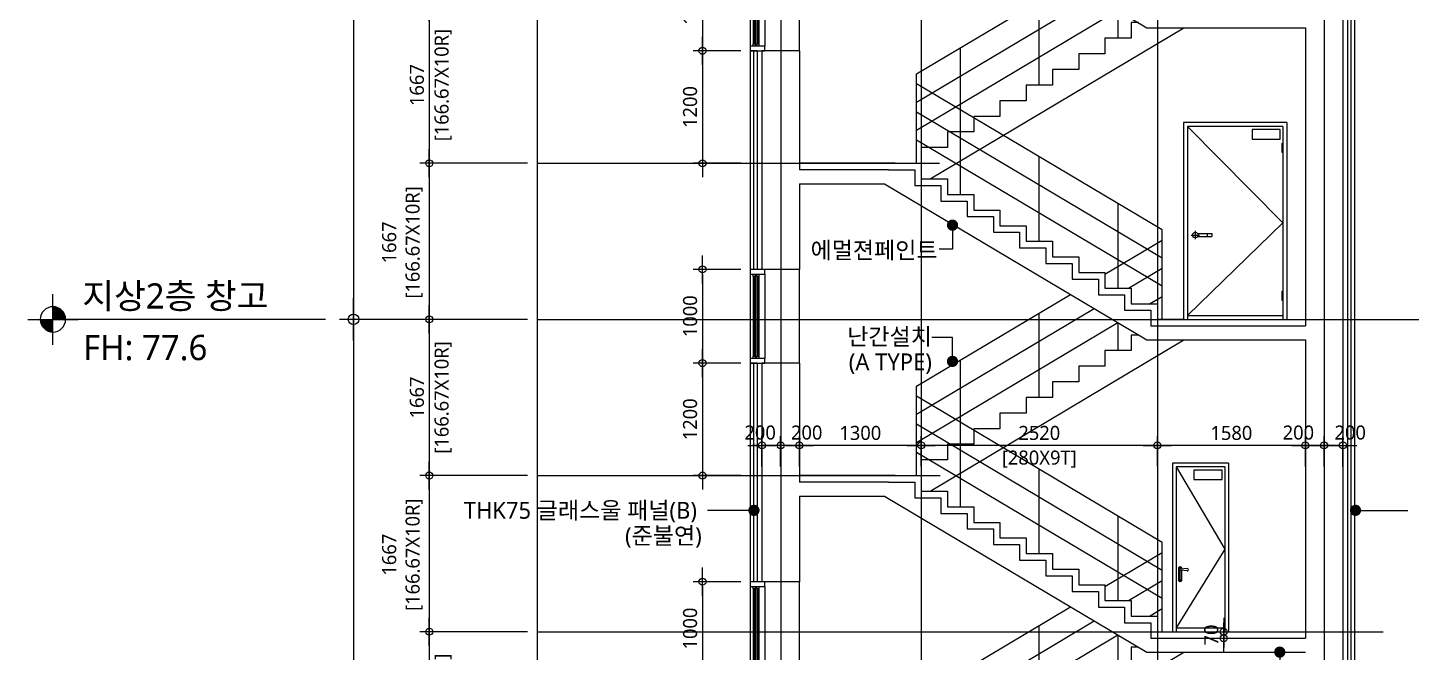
# Model space of a CAD drawing. Header units: millimetres. Extents: x 81033 to 452328, y -17390 to 42241.
# Drawn here: x 268207 to 282973, y 24177 to 30844 of the extents above; entities that cross this region are included whole.
import ezdxf
from ezdxf.enums import TextEntityAlignment as Align

# ---------------------------------------------------------------- set-up
doc = ezdxf.new("R2010")
doc.units = ezdxf.units.MM
doc.header["$LTSCALE"] = 100
doc.header["$MEASUREMENT"] = 0
doc.header["$PDSIZE"] = -10
doc.linetypes.add('-HID', pattern=[2.5, 1.5, -1])
doc.linetypes.add('CEN', pattern=[62, 60, -1, 0, -1])
doc.layers.get('0').update_dxf_attribs({"linetype": 'CONTINUOUS'})
doc.layers.get('Defpoints').update_dxf_attribs({"color": 171, "linetype": 'CONTINUOUS'})
for name, color, linetype in [('CEN(ST)', 1, 'CEN'), ('center(창호)', 1, 'CEN'), ('CON', 2, 'CONTINUOUS'), ('DOOR', 4, 'CONTINUOUS'), ('DOOR-ELE', 252, 'CONTINUOUS'), ('ELE-6', 8, 'CONTINUOUS'), ('ELE4', 9, 'CONTINUOUS'), ('FIN(패널-T75 글라스울)', 6, 'CONTINUOUS'), ('FIN-1', 6, 'CONTINUOUS'), ('HAN', 9, 'CONTINUOUS'), ('HAT 253', 253, 'CONTINUOUS'), ('INS', 251, 'BATTING'), ('NDIM', 7, 'CONTINUOUS'), ('OPEN', 1, '-HID'), ('stair-hand', 252, 'CONTINUOUS'), ('SYM', 7, 'CONTINUOUS'), ('TEXT(AXIS)', 2, 'CONTINUOUS'), ('TEXT(MIN)', 7, 'CONTINUOUS'), ('WID', 4, 'CONTINUOUS'), ('WID-G', 8, 'CONTINUOUS'), ('WIPEOUT', 7, 'CONTINUOUS')]:
    doc.layers.add(name, color=color, linetype=linetype)
doc.styles.add('CGS', font='cgse', dxfattribs={"bigfont": 'cgs'})
doc.styles.add('나눔바른고딕', font='NanumBarunGothic.ttf')
doc.linetypes.add('BATTING', pattern='A,0.0001,-0.1,[134,ltypeshp.shx,S=0.1,R=0,X=-0.1,Y=0],-0.2,[134,ltypeshp.shx,S=0.1,R=180,X=0.1,Y=0],-0.1', length=0.4001)
doc.dimstyles.new('NDIM 1200', dxfattribs={"dimscale": 75, "dimtxt": 3, "dimasz": 1, "dimexe": 2, "dimexo": 2, "dimgap": 1, "dimtad": 1, "dimdec": 0, "dimdsep": 46, "dimtxsty": 'CGS', "dimblk": 'DOT0', "dimcen": 1, "dimdle": 8, "dimclrd": 256, "dimclre": 256, "dimclrt": 256, "dimadec": 0, "dimazin": 0, "dimtfac": 1, "dimtdec": 0, "dimtix": 1, "dimtmove": 2, "dimatfit": 3, "dimldrblk": 'DOT0', "dimfxl": 1, "dimtolj": 1, "dimtzin": 0, "dimlwd": -1, "dimlwe": -1, "dimarcsym": 0})

# ---------------------------------------------------------------- blocks, each defined once
blk = doc.blocks.new('A$C36CA3E80')
at = {"layer": 'CON', "ltscale": 10000}
for points in [[(-2870, 8263), (-3820, 8263)], [(-2870, 8263), (-2590, 8263), (-2590, 8097)], [(-3820, 8113), (-2911, 8113), (-111, 6447), (1580, 6447)], [(-2590, 8097), (-2310, 8097), (-2310, 7930)], [(-2310, 7930), (-2030, 7930), (-2030, 7763)], [(-2030, 7763), (-1750, 7763), (-1750, 7597)], [(-1750, 7597), (-1470, 7597), (-1470, 7430)], [(-1470, 7430), (-1190, 7430), (-1190, 7263)], [(-1190, 7263), (-910, 7263), (-910, 7097)], [(-910, 7097), (-630, 7097), (-630, 6930)], [(-630, 6930), (-350, 6930), (-350, 6763)], [(-350, 6763), (-70, 6763), (-70, 6597)], [(-70, 6597), (1580, 6597)], [(-2870, 4930), (-3820, 4930)], [(-2870, 4930), (-2590, 4930), (-2590, 4763)], [(-3820, 4780), (-2911, 4780), (-111, 3113), (1580, 3113)], [(-2590, 4763), (-2310, 4763), (-2310, 4597)], [(-2310, 4597), (-2030, 4597), (-2030, 4430)], [(-2030, 4430), (-1750, 4430), (-1750, 4263)], [(-1750, 4263), (-1470, 4263), (-1470, 4097)], [(-1470, 4097), (-1190, 4097), (-1190, 3930)], [(-1190, 3930), (-910, 3930), (-910, 3763)], [(-910, 3763), (-630, 3763), (-630, 3597)], [(-630, 3597), (-350, 3597), (-350, 3430)], [(-350, 3430), (-70, 3430), (-70, 3263)], [(-70, 3263), (1580, 3263)], [(-2870, 1597), (-3820, 1597)], [(-2870, 1597), (-2590, 1597), (-2590, 1430)], [(-3820, 1447), (-2911, 1447), (-111, -220), (1580, -220)], [(-2590, 1430), (-2310, 1430), (-2310, 1263)], [(-2310, 1263), (-2030, 1263), (-2030, 1097)], [(-2030, 1097), (-1750, 1097), (-1750, 930)], [(-1750, 930), (-1470, 930), (-1470, 763)], [(-1470, 763), (-1190, 763), (-1190, 597)], [(-1190, 597), (-910, 597), (-910, 430)], [(-910, 430), (-630, 430), (-630, 263)], [(-630, 263), (-350, 263), (-350, 97)], [(-350, 97), (-70, 97), (-70, -70)], [(-70, -70), (1580, -70)]]:
    blk.add_lwpolyline(points, dxfattribs=at)
at = {"layer": 'ELE-6', "ltscale": 10000}
for points in [[(280, 10000), (0, 10000)], [(-2426, 8167), (284, 9780)], [(-201, 9833), (-280, 9833), (-280, 9667)], [(-280, 9667), (-560, 9667), (-560, 9500)], [(-560, 9500), (-840, 9500), (-840, 9333)], [(-840, 9333), (-1120, 9333), (-1120, 9167)], [(-1120, 9167), (-1400, 9167), (-1400, 9000)], [(-1400, 9000), (-1680, 9000), (-1680, 8833)], [(-1680, 8833), (-1960, 8833), (-1960, 8667)], [(-1960, 8667), (-2240, 8667), (-2240, 8500)], [(-2240, 8500), (-2520, 8500), (-2520, 8333)], [(-201, 6500), (-280, 6500), (-280, 6333)], [(-2426, 4833), (284, 6447)], [(-280, 6333), (-560, 6333), (-560, 6167)], [(-560, 6167), (-840, 6167), (-840, 6000)], [(-840, 6000), (-1120, 6000), (-1120, 5833)], [(-1120, 5833), (-1400, 5833), (-1400, 5667)], [(-1400, 5667), (-1680, 5667), (-1680, 5500)], [(-1680, 5500), (-1960, 5500), (-1960, 5333)], [(-1960, 5333), (-2240, 5333), (-2240, 5167)], [(-2240, 5167), (-2520, 5167), (-2520, 5000)], [(-2426, 1500), (284, 3113)], [(-201, 3167), (-280, 3167), (-280, 3000)], [(-280, 3000), (-560, 3000), (-560, 2833)], [(-560, 2833), (-840, 2833), (-840, 2667)], [(-840, 2667), (-1120, 2667), (-1120, 2500)], [(-1120, 2500), (-1400, 2500), (-1400, 2333)], [(-1400, 2333), (-1680, 2333), (-1680, 2167)], [(-1680, 2167), (-1960, 2167), (-1960, 2000)], [(-1960, 2000), (-2240, 2000), (-2240, 1833)], [(-2240, 1833), (-2520, 1833), (-2520, 1667)]]:
    blk.add_lwpolyline(points, dxfattribs=at)
at = {"layer": 'FIN-1', "ltscale": 10000}
for points in [[(-2800, 8333), (-3820, 8333)], [(-2800, 8333), (-2520, 8333), (-2520, 8167)], [(-2520, 8167), (-2240, 8167), (-2240, 8000)], [(-2240, 8000), (-1960, 8000), (-1960, 7833)], [(-1960, 7833), (-1680, 7833), (-1680, 7667)], [(-1680, 7667), (-1400, 7667), (-1400, 7500)], [(-1400, 7500), (-1120, 7500), (-1120, 7333)], [(-1120, 7333), (-840, 7333), (-840, 7167)], [(-840, 7167), (-560, 7167), (-560, 7000)], [(-560, 7000), (-280, 7000), (-280, 6833)], [(-280, 6833), (0, 6833), (0, 6667)], [(0, 6667), (1580, 6667)], [(-2800, 5000), (-3820, 5000)], [(-2800, 5000), (-2520, 5000), (-2520, 4833)], [(-2520, 4833), (-2240, 4833), (-2240, 4667)], [(-2240, 4667), (-1960, 4667), (-1960, 4500)], [(-1960, 4500), (-1680, 4500), (-1680, 4333)], [(-1680, 4333), (-1400, 4333), (-1400, 4167)], [(-1400, 4167), (-1120, 4167), (-1120, 4000)], [(-1120, 4000), (-840, 4000), (-840, 3833)], [(-840, 3833), (-560, 3833), (-560, 3667)], [(-560, 3667), (-280, 3667), (-280, 3500)], [(-280, 3500), (0, 3500), (0, 3333)], [(0, 3333), (1580, 3333)], [(-2800, 1667), (-3820, 1667)], [(-2800, 1667), (-2520, 1667), (-2520, 1500)], [(-2520, 1500), (-2240, 1500), (-2240, 1333)], [(-2240, 1333), (-1960, 1333), (-1960, 1167)], [(-1960, 1167), (-1680, 1167), (-1680, 1000)], [(-1680, 1000), (-1400, 1000), (-1400, 833)], [(-1400, 833), (-1120, 833), (-1120, 667)], [(-1120, 667), (-840, 667), (-840, 500)], [(-840, 500), (-560, 500), (-560, 333)], [(-560, 333), (-280, 333), (-280, 167)], [(-280, 167), (0, 167), (0, 0)], [(0, 0), (1580, 0)]]:
    blk.add_lwpolyline(points, dxfattribs=at)
at = {"layer": 'HAN', "ltscale": 10000}
for p, q in [((-560, 10483), (50, 10846)), ((50, 10000), (50, 10846)), ((-420, 10333), (-420, 10567)), ((-308, 10333), (50, 10546)), ((-2570, 9287), (-926, 10265)), ((-84, 10167), (50, 10246)), ((-2570, 8987), (-674, 10115)), ((-1260, 9167), (-1260, 10067)), ((-2570, 8687), (-422, 9965)), ((-420, 9667), (-420, 9964)), ((-2100, 8667), (-2100, 9567)), ((-2570, 8333), (-2570, 9287)), ((50, 7620), (-2570, 9180)), ((50, 7320), (-2570, 8880)), ((-2100, 8000), (-2100, 8900)), ((50, 7020), (-2570, 8580)), ((-1260, 7500), (-1260, 8400)), ((-420, 7000), (-420, 7900)), ((50, 6667), (50, 7620)), ((-560, 7150), (50, 7513)), ((-308, 7000), (50, 7213)), ((-2570, 5954), (-926, 6932)), ((-84, 6833), (50, 6913)), ((-2570, 5654), (-674, 6782)), ((-1260, 5834), (-1260, 6734)), ((-2570, 5354), (-422, 6632)), ((-420, 6333), (-420, 6630)), ((-2100, 5334), (-2100, 6234)), ((-2570, 5000), (-2570, 5954)), ((50, 4287), (-2570, 5846)), ((50, 3987), (-2570, 5546)), ((-2100, 4667), (-2100, 5567)), ((50, 3687), (-2570, 5246)), ((-1260, 4167), (-1260, 5067)), ((-420, 3667), (-420, 4567)), ((50, 3333), (50, 4287)), ((-560, 3817), (50, 4180)), ((-308, 3667), (50, 3880)), ((-2570, 2620), (-926, 3599)), ((-84, 3500), (50, 3580)), ((-2570, 2320), (-674, 3449)), ((-1260, 2500), (-1260, 3400)), ((-2570, 2020), (-422, 3299)), ((-420, 3000), (-420, 3297)), ((-2100, 2000), (-2100, 2900)), ((-2570, 1667), (-2570, 2620)), ((-2570, 1667), (-2570, 2620)), ((50, 954), (-2570, 2513)), ((-2100, 1333), (-2100, 2233)), ((50, 654), (-2570, 2213)), ((50, 354), (-2570, 1913)), ((-1260, 833), (-1260, 1733)), ((-420, 333), (-420, 1233)), ((50, 0), (50, 954))]:
    blk.add_line(p, q, dxfattribs=at)
blk = doc.blocks.new('A$Cf4a16f9c')
blk.add_wipeout([(0, 0), (1100, 0), (1100, 2100), (0, 2100)]).dxf.layer = 'WIPEOUT'
at = {"layer": 'center(창호)'}
for p, q in [((80, 900), (170, 900)), ((125, 945), (125, 855))]:
    blk.add_line(p, q, dxfattribs=at)
at = {"layer": 'DOOR', "ltscale": 1000}
for p, q in [((0, 2100), (0, 0)), ((1100, 2100), (0, 2100)), ((1100, 2100), (1100, 0)), ((40, 2060), (40, 0)), ((1060, 2060), (40, 2060)), ((1060, 2060), (1060, 0)), ((0, 0), (1100, 0)), ((40, 40), (1060, 40))]:
    blk.add_line(p, q, dxfattribs=at)
blk.add_circle((125, 900), 30, dxfattribs=at)
at = {"layer": 'DOOR-ELE', "ltscale": 1000}
for p, q in [((151, 915), (300, 915)), ((250, 915), (250, 885)), ((300, 915), (300, 885)), ((151, 885), (300, 885))]:
    blk.add_line(p, q, dxfattribs=at)
for points in [[(1030, 2025), (730, 2025), (730, 1925), (1030, 1925)], [(1060, 1780), (1050, 1780), (1050, 1880), (1060, 1880)], [(1060, 200), (1050, 200), (1050, 300), (1060, 300)]]:
    blk.add_lwpolyline(points, close=True, dxfattribs=at)
at = {"layer": 'OPEN', "ltscale": 700}
for p, q in [((40, 2060), (1060, 1030)), ((1060, 1030), (40, 40))]:
    blk.add_line(p, q, dxfattribs=at)
blk = doc.blocks.new('A$C51472A43')
at = {"layer": 'ELE4', "ltscale": 1000}
for p, q in [((69, 925), (69, 75)), ((74, 925), (74, 75)), ((88, 925), (88, 75)), ((93, 925), (93, 75))]:
    blk.add_line(p, q, dxfattribs=at)
for points in [[(69, 950), (93, 950), (93, 925), (69, 925)], [(69, 75), (93, 75), (93, 50), (69, 50)]]:
    blk.add_lwpolyline(points, close=True, dxfattribs=at)
at = {"layer": 'HAT 253', "ltscale": 10000}
for p, q in [((0, 950), (0, 50)), ((155, 950), (155, 50))]:
    blk.add_line(p, q, dxfattribs=at)
at = {"layer": 'WID', "ltscale": 1000}
for p, q in [((30, 925), (30, 75)), ((54, 925), (54, 75))]:
    blk.add_line(p, q, dxfattribs=at)
for points in [[(0, 950), (155, 950), (155, 1000), (0, 1000)], [(30, 950), (54, 950), (54, 925), (30, 925)], [(0, 0), (155, 0), (155, 50), (0, 50)], [(30, 75), (54, 75), (54, 50), (30, 50)]]:
    blk.add_lwpolyline(points, close=True, dxfattribs=at)
at = {"layer": 'WID-G', "ltscale": 1000}
for p, q in [((35, 925), (35, 75)), ((49, 925), (49, 75))]:
    blk.add_line(p, q, dxfattribs=at)
blk = doc.blocks.new('DOT0')
blk.add_line((-3, 0), (3, 0))
at = {"color": 6}
blk.add_circle((0, 0), 0.75, dxfattribs=at)
blk = doc.blocks.new('*D737')
at = {"layer": 'Defpoints', "color": 0, "ltscale": 0.4, "transparency": 16777216}
for p in [(273643, 24397), (272493, 22731), (273643, 22731)]:
    blk.add_point(p, dxfattribs=at)
at = {"layer": 'NDIM', "ltscale": 0.4, "transparency": 16777216}
for p, q in [((273543, 24397), (272393, 24397)), ((272493, 24347), (272493, 22781)), ((273543, 22731), (272393, 22731))]:
    blk.add_line(p, q, dxfattribs=at)
at = {"layer": 'NDIM', "ltscale": 0.4, "transparency": 16777216, "xscale": 50, "yscale": 50, "zscale": 50}
for p, rotation in [((272493, 24397), 90), ((272493, 22731), 270)]:
    blk.add_blockref('DOT0', p, dxfattribs=dict(at, rotation=rotation))
at = {"layer": 'NDIM', "ltscale": 0.4, "transparency": 16777216, "char_height": 150, "attachment_point": 5, "rotation": 90, "style": '나눔바른고딕'}
for s, insert in [('\\A1;[166.67X10R]', (272641, 23564)), ('\\A1;1667', (272362, 23564))]:
    blk.add_mtext(s, dxfattribs=dict(at, insert=insert))
blk = doc.blocks.new('*D738')
at = {"layer": 'Defpoints', "color": 0, "ltscale": 0.4, "transparency": 16777216}
for p in [(273643, 26064), (272493, 24397), (273643, 24397)]:
    blk.add_point(p, dxfattribs=at)
at = {"layer": 'NDIM', "ltscale": 0.4, "transparency": 16777216}
for p, q in [((273543, 26064), (272393, 26064)), ((272493, 26014), (272493, 24447)), ((273543, 24397), (272393, 24397))]:
    blk.add_line(p, q, dxfattribs=at)
at = {"layer": 'NDIM', "ltscale": 0.4, "transparency": 16777216, "xscale": 50, "yscale": 50, "zscale": 50}
for p, rotation in [((272493, 26064), 90), ((272493, 24397), 270)]:
    blk.add_blockref('DOT0', p, dxfattribs=dict(at, rotation=rotation))
at = {"layer": 'NDIM', "ltscale": 0.4, "transparency": 16777216, "insert": (272207, 25219), "char_height": 150, "attachment_point": 5, "rotation": 90, "style": '나눔바른고딕'}
blk.add_mtext('\\A1;1667\\P[166.67X10R]', dxfattribs=at)
blk = doc.blocks.new('*D739')
at = {"layer": 'Defpoints', "color": 0, "ltscale": 0.4, "transparency": 16777216}
for p in [(273643, 27731), (272493, 26064), (273643, 26064)]:
    blk.add_point(p, dxfattribs=at)
at = {"layer": 'NDIM', "ltscale": 0.4, "transparency": 16777216}
for p, q in [((273543, 27731), (272393, 27731)), ((272493, 27681), (272493, 26114)), ((273543, 26064), (272393, 26064))]:
    blk.add_line(p, q, dxfattribs=at)
at = {"layer": 'NDIM', "ltscale": 0.4, "transparency": 16777216, "xscale": 50, "yscale": 50, "zscale": 50}
for p, rotation in [((272493, 27731), 90), ((272493, 26064), 270)]:
    blk.add_blockref('DOT0', p, dxfattribs=dict(at, rotation=rotation))
at = {"layer": 'NDIM', "ltscale": 0.4, "transparency": 16777216, "char_height": 150, "attachment_point": 5, "rotation": 90, "style": '나눔바른고딕'}
for s, insert in [('\\A1;[166.67X10R]', (272641, 26897)), ('\\A1;1667', (272362, 26897))]:
    blk.add_mtext(s, dxfattribs=dict(at, insert=insert))
blk = doc.blocks.new('*D742')
at = {"layer": 'Defpoints', "color": 0, "ltscale": 0.4, "transparency": 16777216}
for p in [(273643, 27731), (271685, 17731), (273643, 17731)]:
    blk.add_point(p, dxfattribs=at)
at = {"layer": 'NDIM', "ltscale": 0.4, "transparency": 16777216}
for p, q in [((273493, 27731), (271535, 27731)), ((271685, 27656), (271685, 17806)), ((273493, 17731), (271535, 17731))]:
    blk.add_line(p, q, dxfattribs=at)
at = {"layer": 'NDIM', "ltscale": 0.4, "transparency": 16777216, "xscale": 75, "yscale": 75, "zscale": 75}
for p, rotation in [((271685, 27731), 90), ((271685, 17731), 270)]:
    blk.add_blockref('DOT0', p, dxfattribs=dict(at, rotation=rotation))
at = {"layer": 'NDIM', "ltscale": 0.4, "transparency": 16777216, "insert": (271488, 22731), "char_height": 225, "attachment_point": 5, "rotation": 90, "style": '나눔바른고딕'}
blk.add_mtext('\\A1;10000', dxfattribs=at)
blk = doc.blocks.new('*D743')
at = {"layer": 'Defpoints', "color": 0, "ltscale": 0.4, "transparency": 16777216}
for p in [(273643, 29397), (272493, 27731), (273643, 27731)]:
    blk.add_point(p, dxfattribs=at)
at = {"layer": 'NDIM', "ltscale": 0.4, "transparency": 16777216}
for p, q in [((273543, 29397), (272393, 29397)), ((272493, 29347), (272493, 27781)), ((273543, 27731), (272393, 27731))]:
    blk.add_line(p, q, dxfattribs=at)
at = {"layer": 'NDIM', "ltscale": 0.4, "transparency": 16777216, "xscale": 50, "yscale": 50, "zscale": 50}
for p, rotation in [((272493, 29397), 90), ((272493, 27731), 270)]:
    blk.add_blockref('DOT0', p, dxfattribs=dict(at, rotation=rotation))
at = {"layer": 'NDIM', "ltscale": 0.4, "transparency": 16777216, "insert": (272207, 28552), "char_height": 150, "attachment_point": 5, "rotation": 90, "style": '나눔바른고딕'}
blk.add_mtext('\\A1;1667\\P[166.67X10R]', dxfattribs=at)
blk = doc.blocks.new('*D744')
at = {"layer": 'Defpoints', "color": 0, "ltscale": 0.4, "transparency": 16777216}
for p in [(273643, 31064), (272493, 29397), (273643, 29397)]:
    blk.add_point(p, dxfattribs=at)
at = {"layer": 'NDIM', "ltscale": 0.4, "transparency": 16777216}
for p, q in [((273543, 31064), (272393, 31064)), ((272493, 31014), (272493, 29447)), ((273543, 29397), (272393, 29397))]:
    blk.add_line(p, q, dxfattribs=at)
at = {"layer": 'NDIM', "ltscale": 0.4, "transparency": 16777216, "xscale": 50, "yscale": 50, "zscale": 50}
for p, rotation in [((272493, 31064), 90), ((272493, 29397), 270)]:
    blk.add_blockref('DOT0', p, dxfattribs=dict(at, rotation=rotation))
at = {"layer": 'NDIM', "ltscale": 0.4, "transparency": 16777216, "char_height": 150, "attachment_point": 5, "rotation": 90, "style": '나눔바른고딕'}
for s, insert in [('\\A1;[166.67X10R]', (272641, 30231)), ('\\A1;1667', (272362, 30231))]:
    blk.add_mtext(s, dxfattribs=dict(at, insert=insert))
blk = doc.blocks.new('*D749')
at = {"layer": 'Defpoints', "color": 0, "ltscale": 0.4, "transparency": 16777216}
for p in [(273643, 37731), (271685, 27731), (273643, 27731)]:
    blk.add_point(p, dxfattribs=at)
at = {"layer": 'NDIM', "ltscale": 0.4, "transparency": 16777216}
for p, q in [((273493, 37731), (271535, 37731)), ((271685, 37656), (271685, 27806)), ((273493, 27731), (271535, 27731))]:
    blk.add_line(p, q, dxfattribs=at)
at = {"layer": 'NDIM', "ltscale": 0.4, "transparency": 16777216, "xscale": 75, "yscale": 75, "zscale": 75}
for p, rotation in [((271685, 37731), 90), ((271685, 27731), 270)]:
    blk.add_blockref('DOT0', p, dxfattribs=dict(at, rotation=rotation))
at = {"layer": 'NDIM', "ltscale": 0.4, "transparency": 16777216, "insert": (271488, 32731), "char_height": 225, "attachment_point": 5, "rotation": 90, "style": '나눔바른고딕'}
blk.add_mtext('\\A1;10000', dxfattribs=at)
blk = doc.blocks.new('A$C19853FC8')
at = {"layer": 'SYM'}
for p, q in [((1800, 0), (1800, 3600)), ((3600, 1800), (0, 1800))]:
    blk.add_line(p, q, dxfattribs=at)
blk.add_circle((1800, 1800), 900, dxfattribs=at)
for points in [[(900, 1800), (1800, 2700), (914, 1959), (1643, 2686)], [(914, 1959), (1643, 2686), (954, 2112), (1492, 2646)], [(954, 2112), (1492, 2646), (1025, 2260), (1346, 2576)], [(1025, 2260), (1346, 2576), (1109, 2378), (1222, 2491)], [(1800, 900), (2700, 1800), (1959, 914), (2686, 1643)], [(1959, 914), (2686, 1643), (2112, 954), (2646, 1492)], [(2112, 954), (2646, 1492), (2260, 1025), (2576, 1346)], [(2260, 1025), (2576, 1346), (2378, 1109), (2491, 1222)]]:
    blk.add_solid(points, dxfattribs=at)
at = {"layer": 'SYM', "linetype": 'Continuous'}
for points in [[(1800, 2700), (1800, 1800), (900, 1800)], [(2700, 1800), (1800, 900), (1800, 1800)]]:
    blk.add_solid(points, dxfattribs=at)
blk = doc.blocks.new('*D758')
at = {"layer": 'Defpoints', "color": 0, "ltscale": 0.4, "transparency": 16777216}
for p in [(275918, 24931), (275409, 23931), (275918, 23931)]:
    blk.add_point(p, dxfattribs=at)
at = {"layer": 'NDIM', "ltscale": 0.4, "transparency": 16777216}
for p, q in [((275818, 24931), (275309, 24931)), ((275409, 24881), (275409, 23981)), ((275818, 23931), (275309, 23931))]:
    blk.add_line(p, q, dxfattribs=at)
at = {"layer": 'NDIM', "ltscale": 0.4, "transparency": 16777216, "xscale": 50, "yscale": 50, "zscale": 50}
for p, rotation in [((275409, 24931), 90), ((275409, 23931), 270)]:
    blk.add_blockref('DOT0', p, dxfattribs=dict(at, rotation=rotation))
at = {"layer": 'NDIM', "ltscale": 0.4, "transparency": 16777216, "insert": (275277, 24431), "char_height": 150, "attachment_point": 5, "rotation": 90, "style": '나눔바른고딕'}
blk.add_mtext('\\A1;1000', dxfattribs=at)
blk = doc.blocks.new('*D759')
at = {"layer": 'Defpoints', "color": 0, "ltscale": 0.4, "transparency": 16777216}
for p in [(275918, 27264), (275409, 26064), (275918, 26064)]:
    blk.add_point(p, dxfattribs=at)
at = {"layer": 'NDIM', "ltscale": 0.4, "transparency": 16777216}
for p, q in [((275818, 27264), (275309, 27264)), ((275409, 27214), (275409, 26114)), ((275818, 26064), (275309, 26064))]:
    blk.add_line(p, q, dxfattribs=at)
at = {"layer": 'NDIM', "ltscale": 0.4, "transparency": 16777216, "xscale": 50, "yscale": 50, "zscale": 50}
for p, rotation in [((275409, 27264), 90), ((275409, 26064), 270)]:
    blk.add_blockref('DOT0', p, dxfattribs=dict(at, rotation=rotation))
at = {"layer": 'NDIM', "ltscale": 0.4, "transparency": 16777216, "insert": (275277, 26664), "char_height": 150, "attachment_point": 5, "rotation": 90, "style": '나눔바른고딕'}
blk.add_mtext('\\A1;1200', dxfattribs=at)
blk = doc.blocks.new('*D760')
at = {"layer": 'Defpoints', "color": 0, "ltscale": 0.4, "transparency": 16777216}
for p in [(275918, 28264), (275409, 27264), (275918, 27264)]:
    blk.add_point(p, dxfattribs=at)
at = {"layer": 'NDIM', "ltscale": 0.4, "transparency": 16777216}
for p, q in [((275818, 28264), (275309, 28264)), ((275409, 28214), (275409, 27314)), ((275818, 27264), (275309, 27264))]:
    blk.add_line(p, q, dxfattribs=at)
at = {"layer": 'NDIM', "ltscale": 0.4, "transparency": 16777216, "xscale": 50, "yscale": 50, "zscale": 50}
for p, rotation in [((275409, 28264), 90), ((275409, 27264), 270)]:
    blk.add_blockref('DOT0', p, dxfattribs=dict(at, rotation=rotation))
at = {"layer": 'NDIM', "ltscale": 0.4, "transparency": 16777216, "insert": (275277, 27764), "char_height": 150, "attachment_point": 5, "rotation": 90, "style": '나눔바른고딕'}
blk.add_mtext('\\A1;1000', dxfattribs=at)
blk = doc.blocks.new('*D761')
at = {"layer": 'Defpoints', "color": 0, "ltscale": 0.4, "transparency": 16777216}
for p in [(275918, 30597), (275409, 29397), (275918, 29397)]:
    blk.add_point(p, dxfattribs=at)
at = {"layer": 'NDIM', "ltscale": 0.4, "transparency": 16777216}
for p, q in [((275818, 30597), (275309, 30597)), ((275409, 30547), (275409, 29447)), ((275818, 29397), (275309, 29397))]:
    blk.add_line(p, q, dxfattribs=at)
at = {"layer": 'NDIM', "ltscale": 0.4, "transparency": 16777216, "xscale": 50, "yscale": 50, "zscale": 50}
for p, rotation in [((275409, 30597), 90), ((275409, 29397), 270)]:
    blk.add_blockref('DOT0', p, dxfattribs=dict(at, rotation=rotation))
at = {"layer": 'NDIM', "ltscale": 0.4, "transparency": 16777216, "insert": (275277, 29997), "char_height": 150, "attachment_point": 5, "rotation": 90, "style": '나눔바른고딕'}
blk.add_mtext('\\A1;1200', dxfattribs=at)
blk = doc.blocks.new('*D762')
at = {"layer": 'Defpoints', "color": 0, "ltscale": 0.4, "transparency": 16777216}
for p in [(275918, 31597), (275409, 30597), (275918, 30597)]:
    blk.add_point(p, dxfattribs=at)
at = {"layer": 'NDIM', "ltscale": 0.4, "transparency": 16777216}
for p, q in [((275818, 31597), (275309, 31597)), ((275409, 31547), (275409, 30647)), ((275818, 30597), (275309, 30597))]:
    blk.add_line(p, q, dxfattribs=at)
at = {"layer": 'NDIM', "ltscale": 0.4, "transparency": 16777216, "xscale": 50, "yscale": 50, "zscale": 50}
for p, rotation in [((275409, 31597), 90), ((275409, 30597), 270)]:
    blk.add_blockref('DOT0', p, dxfattribs=dict(at, rotation=rotation))
at = {"layer": 'NDIM', "ltscale": 0.4, "transparency": 16777216, "insert": (275277, 31097), "char_height": 150, "attachment_point": 5, "rotation": 90, "style": '나눔바른고딕'}
blk.add_mtext('\\A1;1000', dxfattribs=at)
blk = doc.blocks.new('*D767')
at = {"layer": 'Defpoints', "color": 0, "ltscale": 0.4, "transparency": 16777216}
for p in [(276443, 26386), (276443, 26061), (277743, 26064)]:
    blk.add_point(p, dxfattribs=at)
at = {"layer": 'NDIM', "ltscale": 0.4, "transparency": 16777216}
for p, q in [((276443, 26161), (276443, 26486)), ((277743, 26164), (277743, 26486)), ((277693, 26386), (276493, 26386))]:
    blk.add_line(p, q, dxfattribs=at)
at = {"layer": 'NDIM', "ltscale": 0.4, "transparency": 16777216, "xscale": 50, "yscale": 50, "zscale": 50, "rotation": 180}
blk.add_blockref('DOT0', (276443, 26386), dxfattribs=at)
at = {"layer": 'NDIM', "ltscale": 0.4, "transparency": 16777216, "xscale": 50, "yscale": 50, "zscale": 50}
blk.add_blockref('DOT0', (277743, 26386), dxfattribs=at)
at = {"layer": 'NDIM', "ltscale": 0.4, "transparency": 16777216, "insert": (277093, 26518), "char_height": 150, "attachment_point": 5, "style": '나눔바른고딕'}
blk.add_mtext('\\A1;1300', dxfattribs=at)
blk = doc.blocks.new('*D768')
at = {"layer": 'Defpoints', "color": 0, "ltscale": 0.4, "transparency": 16777216}
for p in [(280263, 26386), (280263, 26064), (281843, 26064)]:
    blk.add_point(p, dxfattribs=at)
at = {"layer": 'NDIM', "ltscale": 0.4, "transparency": 16777216}
for p, q in [((280263, 26164), (280263, 26486)), ((281843, 26164), (281843, 26486)), ((281793, 26386), (280313, 26386))]:
    blk.add_line(p, q, dxfattribs=at)
at = {"layer": 'NDIM', "ltscale": 0.4, "transparency": 16777216, "xscale": 50, "yscale": 50, "zscale": 50, "rotation": 180}
blk.add_blockref('DOT0', (280263, 26386), dxfattribs=at)
at = {"layer": 'NDIM', "ltscale": 0.4, "transparency": 16777216, "xscale": 50, "yscale": 50, "zscale": 50}
blk.add_blockref('DOT0', (281843, 26386), dxfattribs=at)
at = {"layer": 'NDIM', "ltscale": 0.4, "transparency": 16777216, "insert": (281053, 26518), "char_height": 150, "attachment_point": 5, "style": '나눔바른고딕'}
blk.add_mtext('\\A1;1580', dxfattribs=at)
blk = doc.blocks.new('*D769')
at = {"layer": 'Defpoints', "color": 0, "ltscale": 0.4, "transparency": 16777216}
for p in [(277743, 26386), (277743, 26064), (280263, 26064)]:
    blk.add_point(p, dxfattribs=at)
at = {"layer": 'NDIM', "ltscale": 0.4, "transparency": 16777216}
for p, q in [((277743, 26164), (277743, 26486)), ((280263, 26164), (280263, 26486)), ((280213, 26386), (277793, 26386))]:
    blk.add_line(p, q, dxfattribs=at)
at = {"layer": 'NDIM', "ltscale": 0.4, "transparency": 16777216, "xscale": 50, "yscale": 50, "zscale": 50, "rotation": 180}
blk.add_blockref('DOT0', (277743, 26386), dxfattribs=at)
at = {"layer": 'NDIM', "ltscale": 0.4, "transparency": 16777216, "xscale": 50, "yscale": 50, "zscale": 50}
blk.add_blockref('DOT0', (280263, 26386), dxfattribs=at)
at = {"layer": 'NDIM', "ltscale": 0.4, "transparency": 16777216, "char_height": 150, "attachment_point": 5, "style": '나눔바른고딕'}
for s, insert in [('\\A1;2520', (279003, 26518)), ('\\A1;[280X9T]', (279003, 26239))]:
    blk.add_mtext(s, dxfattribs=dict(at, insert=insert))
blk = doc.blocks.new('*D770')
at = {"layer": 'Defpoints', "color": 0, "ltscale": 0.4, "transparency": 16777216}
for p in [(281843, 26386), (281843, 26061), (282043, 26061)]:
    blk.add_point(p, dxfattribs=at)
at = {"layer": 'NDIM', "ltscale": 0.4, "transparency": 16777216}
for p, q in [((281843, 26161), (281843, 26486)), ((282043, 26161), (282043, 26486)), ((281993, 26386), (281893, 26386))]:
    blk.add_line(p, q, dxfattribs=at)
at = {"layer": 'NDIM', "ltscale": 0.4, "transparency": 16777216, "xscale": 50, "yscale": 50, "zscale": 50, "rotation": 180}
blk.add_blockref('DOT0', (281843, 26386), dxfattribs=at)
at = {"layer": 'NDIM', "ltscale": 0.4, "transparency": 16777216, "xscale": 50, "yscale": 50, "zscale": 50}
blk.add_blockref('DOT0', (282043, 26386), dxfattribs=at)
at = {"layer": 'NDIM', "ltscale": 0.4, "transparency": 16777216, "insert": (281768, 26522), "char_height": 150, "attachment_point": 5, "style": '나눔바른고딕'}
blk.add_mtext('\\A1;200', dxfattribs=at)
blk = doc.blocks.new('*D771')
at = {"layer": 'Defpoints', "color": 0, "ltscale": 0.4, "transparency": 16777216}
for p in [(282243, 26386), (282043, 26061), (282243, 26061)]:
    blk.add_point(p, dxfattribs=at)
at = {"layer": 'NDIM', "ltscale": 0.4, "transparency": 16777216}
for p, q in [((282043, 26161), (282043, 26486)), ((282243, 26161), (282243, 26486)), ((282093, 26386), (282193, 26386))]:
    blk.add_line(p, q, dxfattribs=at)
at = {"layer": 'NDIM', "ltscale": 0.4, "transparency": 16777216, "xscale": 50, "yscale": 50, "zscale": 50, "rotation": 180}
blk.add_blockref('DOT0', (282043, 26386), dxfattribs=at)
at = {"layer": 'NDIM', "ltscale": 0.4, "transparency": 16777216, "xscale": 50, "yscale": 50, "zscale": 50}
blk.add_blockref('DOT0', (282243, 26386), dxfattribs=at)
at = {"layer": 'NDIM', "ltscale": 0.4, "transparency": 16777216, "insert": (282321, 26522), "char_height": 150, "attachment_point": 5, "style": '나눔바른고딕'}
blk.add_mtext('\\A1;200', dxfattribs=at)
blk = doc.blocks.new('*D772')
at = {"layer": 'Defpoints', "color": 0, "ltscale": 0.4, "transparency": 16777216}
for p in [(276043, 26386), (276043, 26061), (276243, 26061)]:
    blk.add_point(p, dxfattribs=at)
at = {"layer": 'NDIM', "ltscale": 0.4, "transparency": 16777216}
for p, q in [((276043, 26161), (276043, 26486)), ((276243, 26161), (276243, 26486)), ((275993, 26386), (275943, 26386)), ((276243, 26386), (276043, 26386)), ((276293, 26386), (276343, 26386))]:
    blk.add_line(p, q, dxfattribs=at)
at = {"layer": 'NDIM', "ltscale": 0.4, "transparency": 16777216, "xscale": 50, "yscale": 50, "zscale": 50}
blk.add_blockref('DOT0', (276043, 26386), dxfattribs=at)
at = {"layer": 'NDIM', "ltscale": 0.4, "transparency": 16777216, "xscale": 50, "yscale": 50, "zscale": 50, "rotation": 180}
blk.add_blockref('DOT0', (276243, 26386), dxfattribs=at)
at = {"layer": 'NDIM', "ltscale": 0.4, "transparency": 16777216, "insert": (276024, 26522), "char_height": 150, "attachment_point": 5, "style": '나눔바른고딕'}
blk.add_mtext('\\A1;200', dxfattribs=at)
blk = doc.blocks.new('*D773')
at = {"layer": 'Defpoints', "color": 0, "ltscale": 0.4, "transparency": 16777216}
for p in [(276443, 26386), (276243, 26061), (276443, 26061)]:
    blk.add_point(p, dxfattribs=at)
at = {"layer": 'NDIM', "ltscale": 0.4, "transparency": 16777216}
for p, q in [((276243, 26161), (276243, 26486)), ((276443, 26161), (276443, 26486)), ((276293, 26386), (276393, 26386))]:
    blk.add_line(p, q, dxfattribs=at)
at = {"layer": 'NDIM', "ltscale": 0.4, "transparency": 16777216, "xscale": 50, "yscale": 50, "zscale": 50, "rotation": 180}
blk.add_blockref('DOT0', (276243, 26386), dxfattribs=at)
at = {"layer": 'NDIM', "ltscale": 0.4, "transparency": 16777216, "xscale": 50, "yscale": 50, "zscale": 50}
blk.add_blockref('DOT0', (276443, 26386), dxfattribs=at)
at = {"layer": 'NDIM', "ltscale": 0.4, "transparency": 16777216, "insert": (276521, 26522), "char_height": 150, "attachment_point": 5, "style": '나눔바른고딕'}
blk.add_mtext('\\A1;200', dxfattribs=at)
blk = doc.blocks.new('*D1206')
at = {"layer": 'Defpoints', "color": 0, "ltscale": 0.4, "transparency": 16777216}
for p in [(280546, 24397), (280546, 24327), (280971, 24327)]:
    blk.add_point(p, dxfattribs=at)
at = {"layer": 'NDIM', "ltscale": 0.4, "transparency": 16777216}
for p, q in [((280646, 24397), (281071, 24397)), ((280971, 24447), (280971, 24497)), ((280971, 24397), (280971, 24327)), ((280646, 24327), (281071, 24327)), ((280971, 24277), (280971, 24227))]:
    blk.add_line(p, q, dxfattribs=at)
at = {"layer": 'NDIM', "ltscale": 0.4, "transparency": 16777216, "xscale": 50, "yscale": 50, "zscale": 50}
for p, rotation in [((280971, 24397), 270), ((280971, 24327), 90)]:
    blk.add_blockref('DOT0', p, dxfattribs=dict(at, rotation=rotation))
at = {"layer": 'NDIM', "ltscale": 0.4, "transparency": 16777216, "insert": (280839, 24362), "char_height": 150, "attachment_point": 5, "rotation": 90, "style": '나눔바른고딕'}
blk.add_mtext('\\A1;70', dxfattribs=at)

msp = doc.modelspace()

# ---------------------------------------------------------------- hatches: boundary and pattern name
at = {"layer": 'SYM', "ltscale": 1000}
h = msp.add_hatch(color=256, dxfattribs=at)
h.dxf.hatch_style = 1
edge = h.paths.add_edge_path()
edge.add_arc((280787, 26081.9), 25, 180, 540, ccw=False)

# ---------------------------------------------------------------- linework, layer by layer
at = {"layer": 'CEN(ST)', "ltscale": 10000}
for p, q in [((276243.4, 38730.6), (276243.4, 5621.2)), ((277743.4, 38730.6), (277743.4, 5621.2)), ((280263.4, 38730.6), (280263.4, 15730.6)), ((282043.4, 38730.6), (282043.4, 5621.2)), ((273643.4, 29397.2), (277939.9, 29397.2)), ((273643.4, 26063.9), (277947.1, 26063.9))]:
    msp.add_line(p, q, dxfattribs=at)
at = {"layer": 'CON', "ltscale": 10000}
for p, q in [((282243.4, 38730.6), (282243.4, 21530.6)), ((281843.4, 30843.9), (281843.4, 27660.6)), ((276043.4, 30597.2), (276043.4, 28263.9)), ((276443.4, 30597.2), (276043.4, 30597.2)), ((276443.4, 30597.2), (276443.4, 29327.2)), ((276443.4, 29177.2), (276443.4, 28263.9)), ((276443.4, 28263.9), (276043.4, 28263.9)), ((281843.4, 27510.6), (281843.4, 24327.2)), ((276043.4, 27263.9), (276043.4, 24930.6)), ((276443.4, 27263.9), (276043.4, 27263.9)), ((276443.4, 27263.9), (276443.4, 25993.9)), ((276443.4, 25843.9), (276443.4, 24930.6)), ((276443.4, 24930.6), (276043.4, 24930.6))]:
    msp.add_line(p, q, dxfattribs=at)
at = {"layer": 'FIN(패널-T75 글라스울)', "ltscale": 10000}
for p, q in [((282293.4, 38730.6), (282293.4, 21630.6)), ((282368.4, 38730.6), (282368.4, 21630.6)), ((275918.4, 30597.2), (275918.4, 28263.9)), ((275993.4, 30597.2), (275918.4, 30597.2)), ((275993.4, 30597.2), (275993.4, 28263.9)), ((275993.4, 28263.9), (275918.4, 28263.9)), ((275918.4, 27263.9), (275918.4, 24930.6)), ((275993.4, 27263.9), (275918.4, 27263.9)), ((275993.4, 27263.9), (275993.4, 24930.6)), ((275993.4, 24930.6), (275918.4, 24930.6))]:
    msp.add_line(p, q, dxfattribs=at)
at = {"layer": 'INS', "ltscale": 0.9}
for p, q in [((282330.9, 21630.6), (282330.9, 38730.6)), ((275955.9, 28263.9), (275955.9, 30597.2)), ((275955.9, 24930.6), (275955.9, 27263.9))]:
    msp.add_line(p, q, dxfattribs=at)
at = {"layer": 'stair-hand', "ltscale": 10000}
for p, q in [((276443.4, 30597.2), (276443.4, 31597.2)), ((276443.4, 27263.9), (276443.4, 28263.9)), ((276443.4, 23930.6), (276443.4, 24930.6))]:
    msp.add_line(p, q, dxfattribs=at)
at = {"layer": 'SYM', "ltscale": 1000}
msp.add_line((271384.8, 27730.6), (268477.3, 27730.6), dxfattribs=at)

# ---------------------------------------------------------------- block references
at = {"ltscale": 10000}
for name, p in [('A$C36CA3E80', (280263.4, 27730.6)), ('A$C51472A43', (275918.4, 30597.2)), ('A$C51472A43', (275918.4, 27263.9)), ('A$C51472A43', (275918.4, 23930.6))]:
    msp.add_blockref(name, p, dxfattribs=at)
at = {"ltscale": 1000, "xscale": -0.15, "yscale": 0.15, "zscale": 0.15}
msp.add_blockref('A$C19853FC8', (268747.3, 27460.6), dxfattribs=at)

# ---------------------------------------------------------------- texts
at = {"layer": 'TEXT(AXIS)', "style": '나눔바른고딕'}
for s, p in [('지상2층 창고', (268789.8, 27980.6)), ('FH: 77.6', (268798.3, 27430.6))]:
    msp.add_text(s, height=270, dxfattribs=at).set_placement(p, align=Align.MIDDLE_LEFT)
at = {"layer": 'TEXT(MIN)', "style": '나눔바른고딕'}
for s, p in [('에멀젼페인트', (276562.2, 28469)), ('THK75 글래스울 패널(B)', (272862.1, 25693)), ('(준불연)', (274582.6, 25422.3))]:
    msp.add_text(s, height=180, dxfattribs=at).set_placement(p, align=Align.MIDDLE_LEFT)
for s, p in [('난간설치', (277856.8, 27547)), ('(A TYPE)', (277856.8, 27277))]:
    msp.add_text(s, height=180, dxfattribs=at).set_placement(p, align=Align.MIDDLE_RIGHT)

# ---------------------------------------------------------------- dimensions: what is measured, and where the dimension line sits
at = {"layer": 'NDIM', "ltscale": 0.4}
for base, p1, p2, angle, override, picture, middle in [((271684.8, 27730.6), (273643.4, 37730.6), (273643.4, 27730.6), 270, {"dimtxsty": '나눔바른고딕'}, '*D749', (271487.6, 32730.6)), ((275408.7, 30597.2), (275918.4, 31597.2), (275918.4, 30597.2), 270, {"dimscale": 50, "dimtxsty": '나눔바른고딕'}, '*D762', (275277.2, 31097.2)), ((275408.7, 29397.2), (275918.4, 30597.2), (275918.4, 29397.2), 270, {"dimscale": 50, "dimtxsty": '나눔바른고딕'}, '*D761', (275277.2, 29997.2)), ((275408.7, 27263.9), (275918.4, 28263.9), (275918.4, 27263.9), 270, {"dimscale": 50, "dimtxsty": '나눔바른고딕'}, '*D760', (275277.2, 27763.9)), ((271684.8, 17730.6), (273643.4, 27730.6), (273643.4, 17730.6), 270, {"dimtxsty": '나눔바른고딕'}, '*D742', (271487.6, 22730.6)), ((275408.7, 26063.9), (275918.4, 27263.9), (275918.4, 26063.9), 270, {"dimscale": 50, "dimtxsty": '나눔바른고딕'}, '*D759', (275277.2, 26663.9)), ((276443.4, 26386.2), (277743.4, 26063.9), (276443.4, 26061.1), 180, {"dimscale": 50, "dimtxsty": '나눔바른고딕'}, '*D767', (277093.4, 26517.8)), ((275408.7, 23930.6), (275918.4, 24930.6), (275918.4, 23930.6), 270, {"dimscale": 50, "dimtxsty": '나눔바른고딕'}, '*D758', (275277.2, 24430.6))]:
    dim = msp.add_linear_dim(base=base, p1=p1, p2=p2, angle=angle, dimstyle='NDIM 1200', override=override, dxfattribs=at)
    dim.commit()
    dim.dimension.update_dxf_attribs({"geometry": picture, "text_midpoint": middle})
for base, p1, p2, picture, middle in [((272493.4, 29397.2), (273643.4, 31063.9), (273643.4, 29397.2), '*D744', (272493.4, 30230.6)), ((272493.4, 26063.9), (273643.4, 27730.6), (273643.4, 26063.9), '*D739', (272493.4, 26897.2)), ((272493.4, 22730.6), (273643.4, 24397.2), (273643.4, 22730.6), '*D737', (272493.4, 23563.9))]:
    dim = msp.add_linear_dim(base=base, p1=p1, p2=p2, angle=270, text='<>\\X[166.67X10R]', dimstyle='NDIM 1200', override={"dimscale": 50, "dimtxsty": '나눔바른고딕'}, dxfattribs=at)
    dim.commit()
    dim.dimension.update_dxf_attribs({"geometry": picture, "text_midpoint": middle})
for base, p1, p2, picture, middle in [((272493.4, 27730.6), (273643.4, 29397.2), (273643.4, 27730.6), '*D743', (272207.2, 28552.4)), ((272493.4, 24397.2), (273643.4, 26063.9), (273643.4, 24397.2), '*D738', (272207.2, 25219.1))]:
    dim = msp.add_linear_dim(base=base, p1=p1, p2=p2, angle=270, text='<>\\X[166.67X10R]', dimstyle='NDIM 1200', override={"dimscale": 50, "dimtxsty": '나눔바른고딕'}, dxfattribs=at)
    dim.commit()
    dim.dimension.update_dxf_attribs({"geometry": picture, "text_midpoint": middle, "dimtype": 160})
for base, p1, p2, picture, middle in [((276043.4, 26386.2), (276243.4, 26061.1), (276043.4, 26061.1), '*D772', (276023.7, 26522.2)), ((281843.4, 26386.2), (282043.4, 26061.1), (281843.4, 26061.1), '*D770', (281768.4, 26522.2))]:
    dim = msp.add_linear_dim(base=base, p1=p1, p2=p2, angle=180, dimstyle='NDIM 1200', override={"dimscale": 50, "dimtxsty": '나눔바른고딕'}, dxfattribs=at)
    dim.commit()
    dim.dimension.update_dxf_attribs({"geometry": picture, "text_midpoint": middle, "dimtype": 160})
for base, p1, p2, picture, middle in [((276443.4, 26386.2), (276243.4, 26061.1), (276443.4, 26061.1), '*D773', (276520.9, 26522.2)), ((282243.4, 26386.2), (282043.4, 26061.1), (282243.4, 26061.1), '*D771', (282320.9, 26522.2))]:
    dim = msp.add_linear_dim(base=base, p1=p1, p2=p2, dimstyle='NDIM 1200', override={"dimscale": 50, "dimtxsty": '나눔바른고딕'}, dxfattribs=at)
    dim.commit()
    dim.dimension.update_dxf_attribs({"geometry": picture, "text_midpoint": middle, "dimtype": 160})

# ---------------------------------------------------------------- leaders
at = {"layer": 'NDIM', "ltscale": 10000}
for points in [[(278076.8, 28736.3), (278076.8, 28480.4), (277933.7, 28480.4)], [(278076.8, 27282.5), (278076.8, 27538.4), (277857, 27538.4)], [(275958.2, 25692.5), (275673.3, 25692.5), (275462.3, 25692.5)], [(282377.8, 25692.5), (282662.8, 25692.5), (282937.1, 25692.5)], [(281569.5, 24179.5), (281569.5, 23692.1), (281529.4, 23692.1)]]:
    msp.add_leader(points, dimstyle='NDIM 1200', override={"dimscale": 120, "dimasz": 1, "dimgap": 1, "dimtad": 0, "dimldrblk": 'Dot'}, dxfattribs=at)

# ---------------------------------------------------------------- next in the draw order: wipeouts: each hides what was drawn before it
msp.add_wipeout([(280423.4, 26197.2), (281023.4, 26197.2), (281023.4, 24397.2), (280423.4, 24397.2)]).dxf.layer = 'WIPEOUT'

# ---------------------------------------------------------------- next in the draw order: linework, layer by layer
at = {"layer": 'CEN(ST)', "ltscale": 10000}
msp.add_line((273643.4, 24397.2), (282672.7, 24397.2), dxfattribs=at)
at = {"layer": 'Defpoints', "ltscale": 1000}
msp.add_lwpolyline([(273643.4, 38730.6), (273643.4, 1403.6), (290893.4, 1403.6), (290893.4, 38730.6)], dxfattribs=at)
at = {"layer": 'DOOR', "ltscale": 1000}
for p, q in [((280423.4, 26197.2), (280423.4, 24397.2)), ((281023.4, 26197.2), (280423.4, 26197.2)), ((280463.4, 26157.2), (280463.4, 24397.2)), ((280983.4, 26157.2), (280463.4, 26157.2)), ((280983.4, 26157.2), (280983.4, 24397.2)), ((281023.4, 26197.2), (281023.4, 24397.2)), ((280423.4, 24397.2), (281023.4, 24397.2)), ((280463.4, 24437.2), (280983.4, 24437.2))]:
    msp.add_line(p, q, dxfattribs=at)
at = {"layer": 'DOOR-ELE', "ltscale": 1000}
for p, q in [((280493.4, 24941), (280493.4, 25081.8)), ((280498.4, 24941), (280498.4, 25081.8)), ((280501.4, 25089.8), (280511.7, 25089.8)), ((280501.4, 25084.8), (280511.7, 25084.8)), ((280581.1, 25070.7), (280506.1, 25064.8)), ((280581.1, 25046.8), (280506.1, 25052.8)), ((280514.7, 25081.8), (280514.7, 25065.8)), ((280514.7, 25051.7), (280514.7, 24941)), ((280519.7, 25081.8), (280519.7, 25065.8)), ((280519.7, 25051.7), (280519.7, 24941)), ((280511.7, 24938), (280501.4, 24938)), ((280511.7, 24933), (280501.4, 24933))]:
    msp.add_line(p, q, dxfattribs=at)
msp.add_lwpolyline([(280953.4, 26122.2), (280653.4, 26122.2), (280653.4, 26022.2), (280953.4, 26022.2)], close=True, dxfattribs=at)
for radius in [5, 3]:
    msp.add_circle((280506.5, 24947), radius, dxfattribs=at)
for centre, radius, start, end in [((280501.4, 25081.8), 8, 90, 180), ((280501.4, 25081.8), 3, 90, 180), ((280506.5, 25058.8), 6, 90, 270), ((280511.7, 25081.8), 8, 0, 90), ((280511.7, 25081.8), 3, 0, 90), ((280582.1, 25058.8), 12, 265.44256, 94.55744), ((280501.4, 24941), 8, 180, 270), ((280501.4, 24941), 3, 180, 270), ((280511.7, 24941), 3, 270, 0), ((280511.7, 24941), 8, 270, 0)]:
    msp.add_arc(centre, radius, start, end, dxfattribs=at)
at = {"layer": 'OPEN', "ltscale": 700}
for p, q in [((280463.4, 26157.2), (280983.4, 25277.2)), ((280983.4, 25277.2), (280463.4, 24437.2))]:
    msp.add_line(p, q, dxfattribs=at)

# ---------------------------------------------------------------- next in the draw order: block references
at = {"ltscale": 10000}
msp.add_blockref('A$C36CA3E80', (280263.4, 17730.6), dxfattribs=at)

# ---------------------------------------------------------------- next in the draw order: dimensions: what is measured, and where the dimension line sits
at = {"layer": 'NDIM', "ltscale": 0.4}
dim = msp.add_linear_dim(base=(277743.4, 26386.2), p1=(280263.4, 26063.9), p2=(277743.4, 26063.9), angle=180, text='<>\\X[280X9T]', dimstyle='NDIM 1200', override={"dimscale": 50, "dimtxsty": '나눔바른고딕'}, dxfattribs=at)
dim.commit()
dim.dimension.update_dxf_attribs({"geometry": '*D769', "text_midpoint": (279003.4, 26386.2)})
for base, p1, p2, angle, picture, middle in [((280263.4, 26386.2), (281843.4, 26063.9), (280263.4, 26063.9), 180, '*D768', (281053.4, 26517.7)), ((280970.5, 24327.2), (280545.5, 24397.2), (280545.5, 24327.2), 270, '*D1206', (280839.1, 24362.2))]:
    dim = msp.add_linear_dim(base=base, p1=p1, p2=p2, angle=angle, dimstyle='NDIM 1200', override={"dimscale": 50, "dimtxsty": '나눔바른고딕'}, dxfattribs=at)
    dim.commit()
    dim.dimension.update_dxf_attribs({"geometry": picture, "text_midpoint": middle})

# ---------------------------------------------------------------- next in the draw order: block references
at = {"ltscale": 0.1}
msp.add_blockref('A$Cf4a16f9c', (280543.4, 27730.6), dxfattribs=at)

# ---------------------------------------------------------------- next in the draw order: linework, layer by layer
at = {"layer": 'CEN(ST)', "ltscale": 10000}
msp.add_line((273643.4, 27730.6), (290893.4, 27730.6), dxfattribs=at)

doc.saveas('drawing.dxf')
